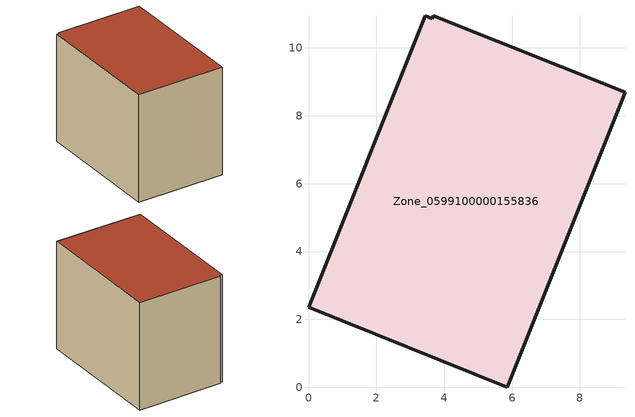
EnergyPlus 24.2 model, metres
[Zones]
Zone_0599100000155836
 floor ground (C_G): 3.44,10.94 3.64,10.86 3.68,10.95 9.33,8.69 5.86,0 0,2.35 z0.39
 wall outside (C_F): 3.44,10.94 0,2.35 5.86,0 9.33,8.69 3.68,10.95 3.64,10.86 3.44,10.94 z0.39:8.12
 roof outside (C_R): 3.64,10.86 3.44,10.94 0,2.35 5.86,0 9.33,8.69 3.68,10.95 z8.12
[BUILDING]
Pand.0599100000155836: North Axis=0; Terrain=City; Loads Convergence Tolerance Value=0.04; Temperature Convergence Tolerance Value=0.4; Solar Distribution=FullExterior; Maximum Number of Warmup Days=25; Minimum Number of Warmup Days=1
[Site:Location]
Rotterdam.The.Hague.AP_ZH_NLD Design_Conditions: Latitude=51.96; Longitude=4.45; Time Zone=1; Elevation=-4.5
[SITE:GROUNDTEMPERATURE:BUILDINGSURFACE]
18, 18, 18, 18, 18, 18, 18, 18, 18, 18, 18, 18
[MATERIAL] Thermal Absorptance=0.9; Solar Absorptance=0.7; Visible Absorptance=0.7
Name | Roughness | Thickness | Conductivity | Density | Specific Heat
G.TC.1965-1974 | MediumSmooth | 0.15 | 0.882353 | 540 | 1210
F.TC.1965-1974 | Rough | 0.3 | 0.697674 | 1920 | 840
R.TC.1965-1974 | MediumRough | 0.2 | 0.232558 | 1500 | 1000
[CONSTRUCTION]
C_G: G.TC.1965-1974
C_F: F.TC.1965-1974
C_R: R.TC.1965-1974
[ZONE]
Zone_0599100000155836: Type=1; Multiplier=1; Ceiling Height=Autocalculate; Volume=Autocalculate; Floor Area=autocalculate; Part of Total Floor Area=Yes
[ZONEINFILTRATION:DESIGNFLOWRATE]
Infil_Zone_0599100000155836: Zone or ZoneList or Space or SpaceList=Zone_0599100000155836; Schedule=AlwaysOn; Design Flow Rate Calculation Method=Flow/Area; Flow Rate per Floor Area=0.003; Constant Term Coefficient=1; Temperature Term Coefficient=0; Velocity Term Coefficient=0; Velocity Squared Term Coefficient=0
[HVACTEMPLATE:ZONE:IDEALLOADSAIRSYSTEM]
Zone_0599100000155836: Maximum Heating Supply Air Temperature=50; Minimum Cooling Supply Air Temperature=13; Maximum Heating Supply Air Humidity Ratio=0.0156; Minimum Cooling Supply Air Humidity Ratio=0.0077; Heating Limit=NoLimit; Cooling Limit=NoLimit; Dehumidification Control Type=ConstantSensibleHeatRatio; Cooling Sensible Heat Ratio=0.7; Dehumidification Setpoint=60; Humidification Control Type=None; Humidification Setpoint=30; Outdoor Air Method=None; Outdoor Air Flow Rate per Person=0.00944; Outdoor Air Flow Rate per Zone Floor Area=0; Outdoor Air Flow Rate per Zone=0; Demand Controlled Ventilation Type=None; Outdoor Air Economizer Type=NoEconomizer; Heat Recovery Type=None; Sensible Heat Recovery Effectiveness=0.7; Latent Heat Recovery Effectiveness=0.65
[ZONECONTROL:THERMOSTAT]
ThermostatControl_Zone_0599100000155836: Zone or ZoneList=Zone_0599100000155836; Control Type Schedule=DualSetpointControlType; Control 1=Thermostat_Zone_0599100000155836; Temperature Difference Between Cutout And Setpoint=0
[THERMOSTATSETPOINT:DUALSETPOINT]
Thermostat_Zone_0599100000155836: Heating Setpoint Temperature Schedule=HeatingSetpoint_Zone_0599100000155836; Cooling Setpoint Temperature Schedule=CoolingSetpoint_Zone_0599100000155836
[SCHEDULE:COMPACT]
HeatingSetpoint_Zone_0599100000155836: Through: 12/31, For: AllDays, Until: 24:00, 21
CoolingSetpoint_Zone_0599100000155836: Through: 12/31, For: AllDays, Until: 24:00, 24
DualSetpointControlType: Through: 12/31, For: AllDays, Until: 24:00, 4
AlwaysOn: Through: 12/31, For: AllDays, Until: 24:00, 1
